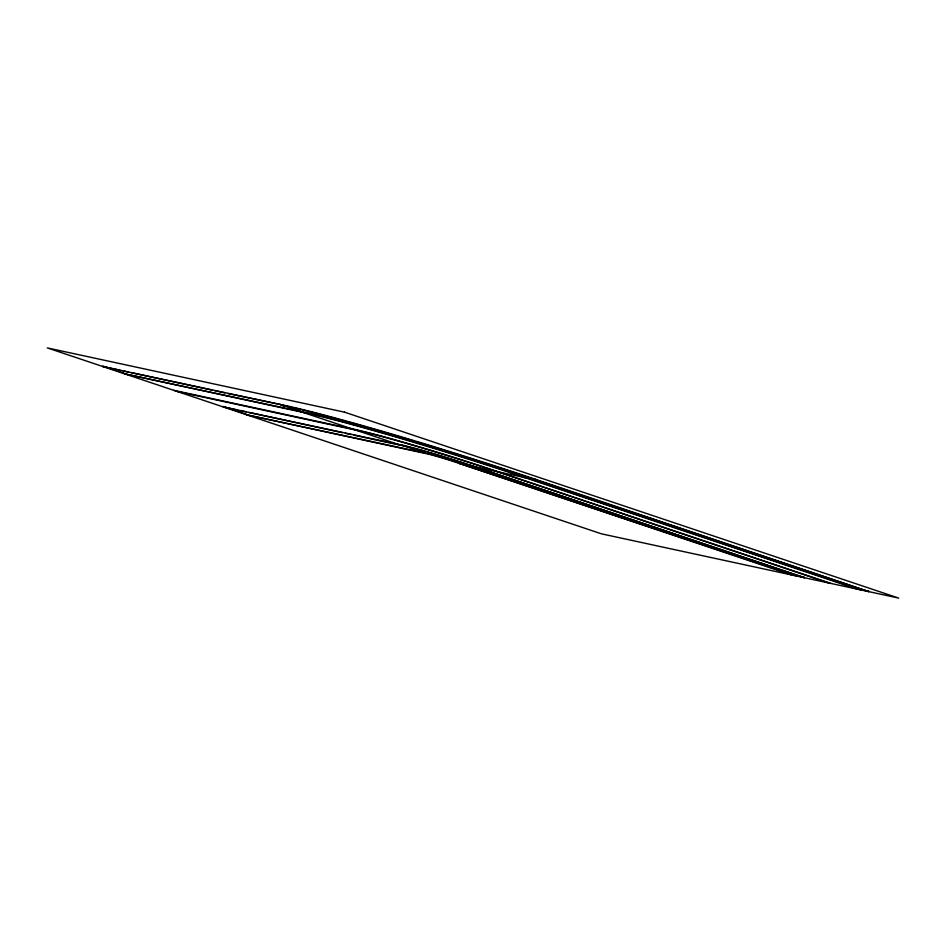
<?xml version="1.0" encoding="UTF-8"?>
<svg xmlns="http://www.w3.org/2000/svg" width="946" height="946" viewBox="0 0 946 946"><rect width="100%" height="100%" fill="white"/><g stroke="black" fill="none" stroke-linecap="round" stroke-linejoin="round"><path stroke-width="1.42" d="M515.594 473.106A186.646 8.467 17.2 0 1 536.394 480.083L868.913 591.64L536.524 479.681A186.646 8.467 17.2 0 0 281.163 404.651L102.724 366.504L119.976 370.229M857.431 588.731L524.912 477.174A163.374 7.414 17.2 0 0 302.815 411.912L124.364 373.765L302.696 412.314A163.374 7.414 17.2 0 1 524.794 477.576L857.301 589.133L869.031 591.25M401.518 445.034L425.262 452.992A23.544 1.064 17.2 0 1 459.248 462.984L471.971 465.728L804.372 577.687L471.971 465.728A50.185 2.282 17.2 0 0 401.518 445.034L223.067 406.875L237.458 409.985M416.76 450.58L425.262 452.992L246.811 414.845L425.132 453.394A23.544 1.064 17.2 0 1 459.117 463.374L791.636 574.943L804.49 577.297M302.696 412.314L281.163 404.651L227.832 393.548M524.794 477.576L536.524 479.681L531.238 478.972M122.85 370.856L128.609 372.097M131.482 372.724L212.01 390.13M214.896 390.745L224.959 392.921M173.721 390.32L352.042 428.869A107.879 4.896 17.2 0 1 498.317 471.853L830.836 583.41M177.233 391.502L355.566 430.052A104.852 4.754 17.2 0 1 496.437 471.439L828.944 583.008M240.331 410.611L246.078 411.853M248.964 412.48L342.44 432.689M345.314 433.303L351.061 434.545M353.946 435.172L399.957 445.117M463.363 464.297L459.117 463.374L791.755 574.541M471.853 466.13L527.371 478.132M285.101 406.413L281.045 405.054A186.646 8.467 17.2 0 1 291.652 407.348M295.932 410.044L400.004 444.963M102.842 366.102L124.494 373.363M223.197 406.484L246.93 414.443M293.142 407.691A186.646 8.467 17.2 0 1 306.717 410.978M308.195 411.344A186.646 8.467 17.2 0 1 325.921 415.944M327.186 416.275A186.646 8.467 17.2 0 1 345.964 421.384M347.288 421.75A186.646 8.467 17.2 0 1 366.516 427.154M367.935 427.557A186.646 8.467 17.2 0 1 414.478 441.226M415.85 441.64A186.646 8.467 17.2 0 1 439.476 448.83M440.86 449.267A186.646 8.467 17.2 0 1 490.501 464.912M491.92 465.373A186.646 8.467 17.2 0 1 514.151 472.633M401.4 445.436A50.185 2.282 17.2 0 1 404.592 446.11M405.858 446.406A50.185 2.282 17.2 0 1 412.22 447.99M413.497 448.321A50.185 2.282 17.2 0 1 419.031 449.823M420.201 450.142A50.185 2.282 17.2 0 1 425.121 451.526M427.675 452.271A50.185 2.282 17.2 0 1 431.636 453.418M432.984 453.82A50.185 2.282 17.2 0 1 438.459 455.452M439.843 455.866A50.185 2.282 17.2 0 1 451.006 459.318M452.389 459.756A50.185 2.282 17.2 0 1 459.212 461.932M460.548 462.369A50.185 2.282 17.2 0 1 465.751 464.072M467.005 464.498A50.185 2.282 17.2 0 1 470.67 465.728M344.51 412.16L47.3 347.903L601.49 533.84L898.7 598.097L344.51 412.16"/></g></svg>
